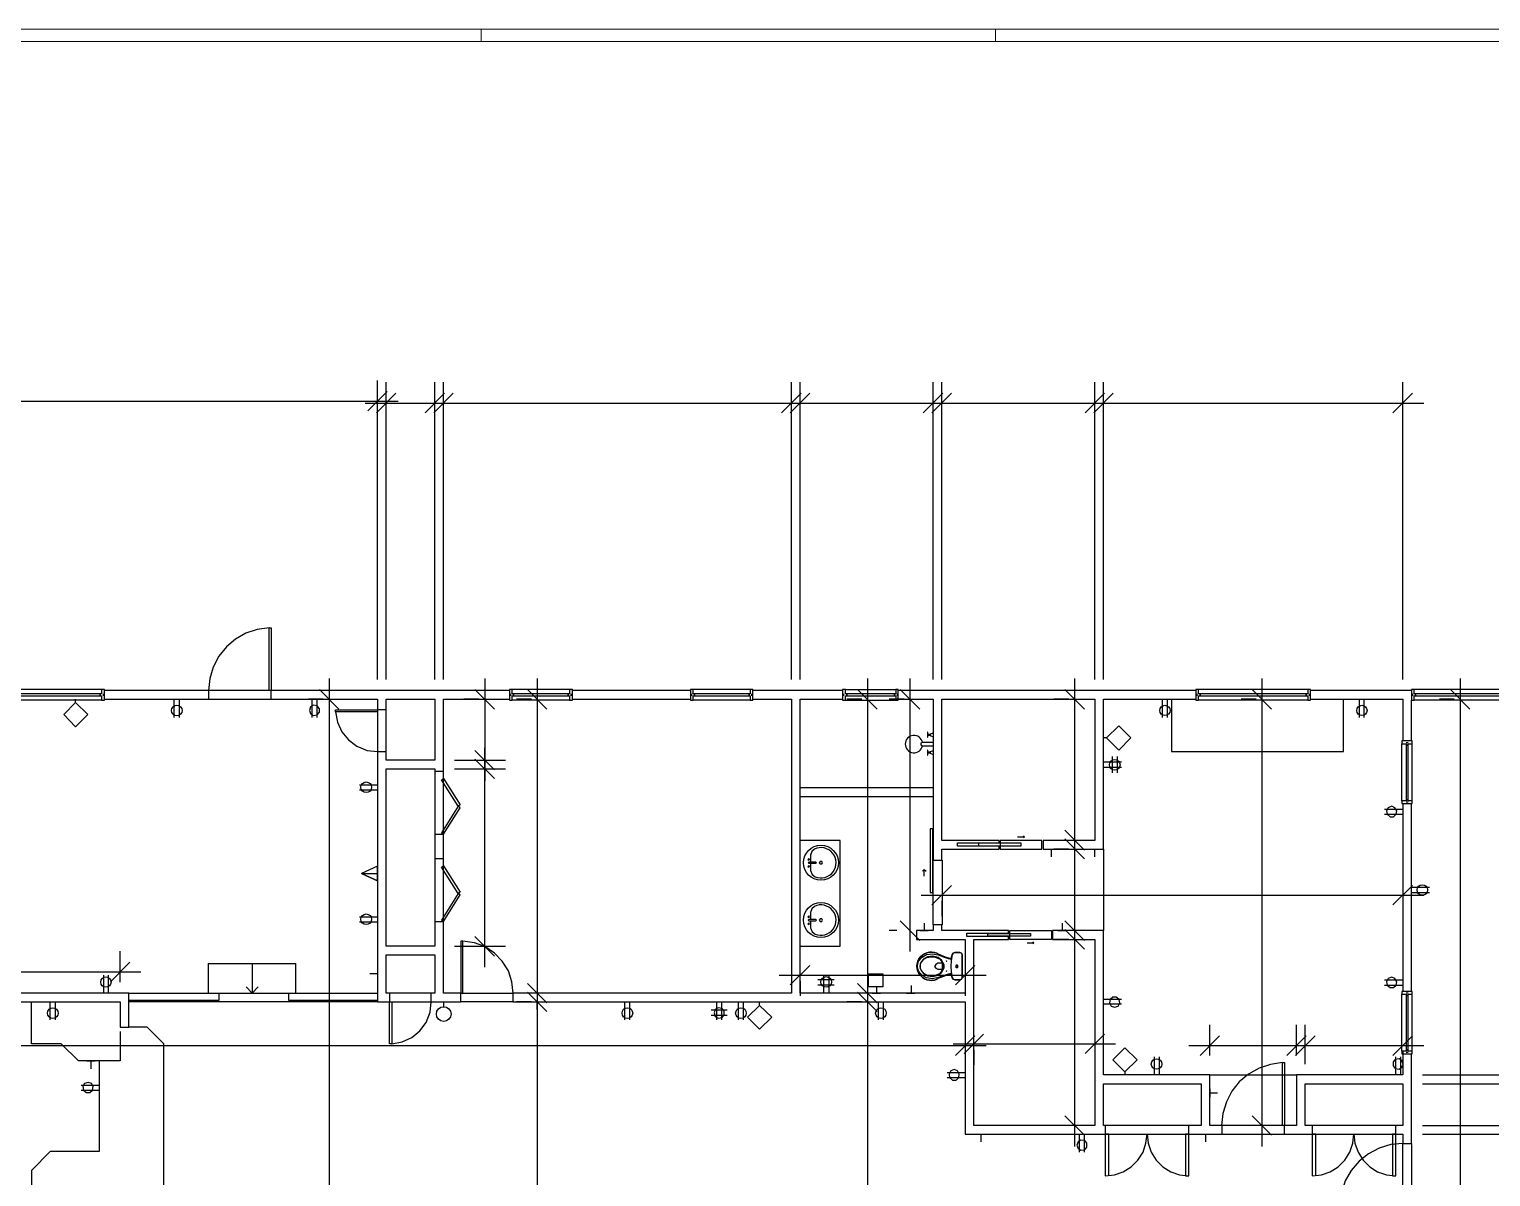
# Model space of a CAD drawing. Header units: inches. Extents: x -625442 to 34963, y -27993 to 66986.
# Drawn here: x 2375 to 3199, y 6566 to 7212 of the extents above; entities that cross this region are included whole.
import ezdxf

# ---------------------------------------------------------------- set-up
doc = ezdxf.new("R2010")
doc.units = ezdxf.units.IN
doc.header["$LTSCALE"] = 0.5
doc.header["$MEASUREMENT"] = 0
doc.layers.add('P-PATTERN', color=147, linetype='Continuous')

msp = doc.modelspace()

# ---------------------------------------------------------------- linework, layer by layer
at = {"layer": 'P-PATTERN', "color": 7, "lineweight": 9}
for points in [[(1754.59638, 7212.40315), (1754.59638, 5986.51567), (3613.383, 5986.51567), (3613.383, 7212.40315)], [(1761.24818, 7205.55571), (1761.24818, 5993.36311), (3498.93293, 5993.36311), (3498.93293, 7205.55571)]]:
    msp.add_lwpolyline(points, close=True, dxfattribs=at)
for points in [[(2630.09055, 7212.40315), (2630.09055, 7205.55571)], [(2919.63946, 7212.40315), (2919.63946, 7205.55571)]]:
    msp.add_lwpolyline(points, dxfattribs=at)
at = {"layer": 'P-PATTERN', "color": 7, "lineweight": 25}
for points in [[(2571.59385, 6846.16291), (2571.59385, 7014.60994)], [(2576.48488, 6846.16291), (2576.48488, 7013.63174)], [(2603.87464, 6846.16291), (2603.87464, 7013.63174)], [(2608.76567, 6846.16291), (2608.76567, 7013.63174)], [(2804.79811, 6846.16291), (2804.79811, 7013.63174)], [(2809.68913, 6846.16291), (2809.68913, 7013.63174)], [(2884.6197, 6846.16291), (2884.6197, 7013.63174)], [(2889.51073, 6846.16291), (2889.51073, 7013.63174)], [(2975.59283, 6846.16291), (2975.59283, 7013.63174)], [(2980.48386, 6846.16291), (2980.48386, 7013.63174)], [(3149.12654, 6846.16291), (3149.12654, 7013.63174)], [(2566.1159, 6997.39352), (2577.0718, 7008.34943)], [(2581.96283, 7007.37122), (2571.00692, 6996.41532)], [(2598.39669, 6996.41532), (2609.35259, 7007.37122)], [(2614.24362, 7007.37122), (2603.28771, 6996.41532)], [(2799.12451, 6996.41532), (2810.27606, 7007.37122)], [(2815.16709, 7007.37122), (2804.01554, 6996.41532)], [(2878.9461, 6996.41532), (2890.09765, 7007.37122)], [(2894.98868, 7007.37122), (2883.83713, 6996.41532)], [(2970.11488, 6996.41532), (2981.07079, 7007.37122)], [(2985.96182, 7007.37122), (2975.00591, 6996.41532)], [(3143.45295, 6996.41532), (3154.60449, 7007.37122)], [(2282.63186, 7002.87148), (2583.33232, 7002.87148)], [(2564.74641, 7001.89327), (2615.61311, 7001.89327)], [(2597.0272, 7001.89327), (2816.53657, 7001.89327)], [(2797.75502, 7001.89327), (2896.35817, 7001.89327)], [(2877.77226, 7001.89327), (2987.3313, 7001.89327)], [(2968.74539, 7001.89327), (3160.86501, 7001.89327)], [(2510.55381, 6875.31344), (2503.90201, 6874.33524), (2497.44585, 6872.18318), (2491.57662, 6868.85728), (2486.48995, 6864.55318), (2482.18584, 6859.27087), (2479.05558, 6853.20599), (2477.09917, 6846.74983), (2476.51225, 6839.90239), (2417.8199, 6839.90239)], [(2416.25477, 6840.48932), (2416.25477, 6838.14162), (2415.47221, 6838.14162), (2415.47221, 6836.96778), (2416.25477, 6836.96778), (2416.25477, 6834.62008), (2417.8199, 6834.62008), (2417.8199, 6840.48932), (2416.25477, 6840.48932), (2348.75857, 6840.48932)], [(2549.87768, 6829.53341), (2538.92177, 6840.48932)], [(2544.39973, 6846.74983), (2544.39973, 6477.37933)], [(2637.52492, 6829.53341), (2626.37337, 6840.48932)], [(2632.04696, 6846.74983), (2632.04696, 6789.03569)], [(2679.78341, 6840.48932), (2679.78341, 6838.14162), (2679.00084, 6838.14162), (2679.00084, 6836.96778), (2679.78341, 6836.96778), (2679.78341, 6834.62008), (2681.34854, 6834.62008), (2681.34854, 6840.48932), (2679.78341, 6840.48932), (2647.50262, 6840.48932)], [(2667.06673, 6829.53341), (2656.11083, 6840.48932)], [(2661.58878, 6846.74983), (2661.58878, 6657.76048)], [(2781.51681, 6840.48932), (2781.51681, 6838.14162), (2780.92988, 6838.14162), (2780.92988, 6836.96778), (2781.51681, 6836.96778), (2781.51681, 6834.62008), (2783.08194, 6834.62008), (2783.08194, 6840.48932), (2781.51681, 6840.48932), (2749.43166, 6840.48932)], [(2835.12248, 6834.62008), (2835.12248, 6836.96778), (2835.90505, 6836.96778), (2835.90505, 6838.14162), (2835.12248, 6838.14162), (2835.12248, 6840.48932), (2833.55736, 6840.48932), (2833.55736, 6834.62008), (2835.12248, 6834.62008), (2863.49045, 6834.62008)], [(2835.12248, 6840.48932), (2863.49045, 6840.48932)], [(2853.12147, 6829.53341), (2841.96992, 6840.48932)], [(2847.64352, 6846.74983), (2847.64352, 6657.76048)], [(2876.98969, 6829.53341), (2866.03379, 6840.48932)], [(2871.51174, 6846.74983), (2871.51174, 6692.97588)], [(2969.7236, 6829.53341), (2958.76769, 6840.48932)], [(2964.24565, 6846.74983), (2964.24565, 6743.84259)], [(3095.52086, 6840.48932), (3095.52086, 6838.14162), (3094.7383, 6838.14162), (3094.7383, 6836.96778), (3095.52086, 6836.96778), (3095.52086, 6834.62008), (3097.08599, 6834.62008), (3097.08599, 6840.48932), (3095.52086, 6840.48932), (3034.08954, 6840.48932)], [(3075.17418, 6829.53341), (3064.21828, 6840.48932)], [(3069.69623, 6846.74983), (3069.69623, 6583.2212)], [(3253.79456, 6839.90239), (3253.79456, 6840.48932), (3252.22943, 6840.48932), (3155.38706, 6840.48932)], [(3186.88528, 6829.53341), (3175.92938, 6840.48932)], [(3181.40733, 6846.74983), (3181.40733, 6532.3545)], [(2416.25477, 6834.62008), (2348.75857, 6834.62008)], [(2401.58168, 6833.25059), (2401.58168, 6835.01136)], [(2417.03733, 6838.14162), (2417.03733, 6836.96778)], [(2417.8199, 6835.01136), (2476.51225, 6835.01136)], [(2457.14377, 6824.83802), (2457.14377, 6835.01136)], [(2460.07839, 6824.83802), (2460.07839, 6835.01136)], [(2645.93749, 6839.90239), (2511.72765, 6839.90239)], [(2511.72765, 6835.01136), (2571.59385, 6835.01136), (2571.59385, 6829.14213)], [(2541.07383, 6835.01136), (2532.66126, 6835.01136)], [(2534.81331, 6824.83802), (2534.81331, 6835.01136)], [(2537.55229, 6824.83802), (2537.55229, 6835.01136)], [(2576.48488, 6829.14213), (2576.48488, 6835.01136), (2603.87464, 6835.01136), (2603.87464, 6800.77416), (2576.48488, 6800.77416), (2576.48488, 6805.66519)], [(2608.76567, 6794.318), (2608.76567, 6835.01136), (2645.93749, 6835.01136)], [(2628.72107, 6835.01136), (2620.3085, 6835.01136)], [(2646.72005, 6836.96778), (2646.72005, 6838.14162)], [(2679.78341, 6834.62008), (2647.50262, 6834.62008)], [(2783.08194, 6835.01136), (2804.79811, 6835.01136), (2804.79811, 6669.49895), (2647.8939, 6669.49895)], [(2658.26288, 6835.01136), (2649.85031, 6835.01136)], [(2680.56597, 6838.14162), (2680.56597, 6836.96778)], [(2747.86653, 6839.90239), (2681.34854, 6839.90239)], [(2681.34854, 6835.01136), (2747.86653, 6835.01136)], [(2748.64909, 6836.96778), (2748.64909, 6838.14162)], [(2781.51681, 6834.62008), (2749.43166, 6834.62008)], [(2782.29937, 6838.14162), (2782.29937, 6836.96778)], [(2833.55736, 6839.90239), (2783.08194, 6839.90239)], [(2884.6197, 6708.04025), (2884.6197, 6704.71435), (2875.22892, 6704.71435), (2875.22892, 6699.82333), (2902.61868, 6699.82333), (2902.61868, 6669.49895), (2809.68913, 6669.49895), (2809.68913, 6835.01136), (2833.55736, 6835.01136)], [(2834.33992, 6836.96778), (2834.33992, 6838.14162)], [(2844.31762, 6835.01136), (2835.90505, 6835.01136)], [(2868.18584, 6835.01136), (2859.77327, 6835.01136)], [(2864.27302, 6838.14162), (2864.27302, 6836.96778)], [(3032.52441, 6839.90239), (2864.85994, 6839.90239)], [(2864.85994, 6835.01136), (2884.6197, 6835.01136), (2884.6197, 6744.42951)], [(2889.51073, 6744.42951), (2889.51073, 6750.69003), (2921.79152, 6750.69003), (2921.79152, 6752.25515), (2898.31458, 6752.25515), (2898.31458, 6754.21157), (2921.79152, 6754.21157), (2921.79152, 6755.58105), (2889.51073, 6755.58105), (2889.51073, 6835.01136), (2975.59283, 6835.01136), (2975.59283, 6755.58105), (2946.4423, 6755.58105), (2946.4423, 6750.69003), (2980.48386, 6750.69003), (2980.48386, 6835.01136), (3032.52441, 6835.01136)], [(2960.91975, 6835.01136), (2952.50718, 6835.01136)], [(3013.74286, 6824.83802), (3013.74286, 6835.01136)], [(3016.48184, 6824.83802), (3016.48184, 6835.01136)], [(3018.82953, 6835.01136), (3018.82953, 6805.66519), (3115.6719, 6805.66519), (3115.6719, 6835.01136)], [(3033.30697, 6836.96778), (3033.30697, 6838.14162)], [(3095.52086, 6834.62008), (3034.08954, 6834.62008)], [(3066.56597, 6835.01136), (3057.95776, 6835.01136)], [(3096.30343, 6838.14162), (3096.30343, 6836.96778)], [(3154.01757, 6839.90239), (3097.08599, 6839.90239)], [(3097.08599, 6835.01136), (3149.12654, 6835.01136), (3149.12654, 6811.53443)], [(3124.67139, 6824.83802), (3124.67139, 6835.01136)], [(3127.41037, 6824.83802), (3127.41037, 6835.01136)], [(3154.01757, 6811.53443), (3154.01757, 6834.62008)], [(3154.80013, 6836.96778), (3154.80013, 6838.14162)], [(3252.22943, 6834.62008), (3155.38706, 6834.62008)], [(3178.08143, 6835.01136), (3169.66886, 6835.01136)], [(2547.92127, 6827.96828), (2549.09511, 6822.09905), (2551.44281, 6816.6211), (2555.35563, 6812.12135), (2560.05102, 6808.59981), (2565.72461, 6806.25211), (2571.59385, 6805.66519), (2571.59385, 6664.60792), (2578.44129, 6664.60792)], [(2884.6197, 6816.03417), (2882.85893, 6815.44725), (2882.85893, 6815.05597), (2882.85893, 6814.66468), (2884.6197, 6813.88212)], [(2632.04696, 6684.17203), (2632.04696, 6807.6216)], [(2884.6197, 6810.75186), (2878.55482, 6810.75186), (2877.57662, 6810.36058), (2877.57662, 6809.38237), (2878.55482, 6808.79545), (2884.6197, 6808.79545)], [(2881.2938, 6815.05597), (2881.48944, 6815.05597), (2881.2938, 6815.05597)], [(2881.48944, 6814.66468), (2881.68508, 6814.66468), (2881.68508, 6815.05597), (2881.68508, 6815.25161), (2881.48944, 6815.25161)], [(2882.85893, 6815.25161), (2881.68508, 6815.25161)], [(2881.68508, 6814.86032), (2882.85893, 6814.86032)], [(2982.24463, 6813.2952), (2980.48386, 6813.2952)], [(3154.40885, 6777.88415), (3152.06116, 6777.88415), (3152.06116, 6778.47107), (3150.88731, 6778.47107), (3150.88731, 6777.88415), (3148.53962, 6777.88415), (3148.53962, 6776.31902), (3154.40885, 6776.31902), (3154.40885, 6777.88415), (3154.40885, 6809.9693)], [(3148.53962, 6777.88415), (3148.53962, 6809.9693)], [(3150.88731, 6810.75186), (3152.06116, 6810.75186)], [(2615.02618, 6800.77416), (2643.78543, 6800.77416)], [(2626.37337, 6806.25211), (2637.52492, 6795.29621)], [(2637.52492, 6790.40518), (2626.37337, 6801.36108)], [(2881.2938, 6805.07827), (2881.48944, 6805.07827), (2881.2938, 6805.07827)], [(2881.48944, 6804.68698), (2881.68508, 6804.68698), (2881.68508, 6805.07827), (2881.68508, 6805.27391), (2881.48944, 6805.27391)], [(2882.85893, 6805.27391), (2881.68508, 6805.27391), (2881.68508, 6805.07827)], [(2881.68508, 6804.88263), (2882.85893, 6804.88263)], [(2884.6197, 6806.05647), (2882.85893, 6805.46955), (2882.85893, 6805.07827), (2882.85893, 6804.68698), (2884.6197, 6803.90442)], [(2990.6572, 6799.60031), (2980.48386, 6799.60031)], [(2985.37489, 6802.73057), (2985.37489, 6793.53544)], [(2988.11387, 6802.73057), (2988.11387, 6793.53544)], [(2603.87464, 6709.80102), (2603.87464, 6695.9105), (2576.48488, 6695.9105), (2576.48488, 6795.88313), (2603.87464, 6795.88313), (2603.87464, 6794.318)], [(2615.02618, 6795.88313), (2643.78543, 6795.88313)], [(2990.6572, 6796.6657), (2980.48386, 6796.6657)], [(2561.42051, 6786.88364), (2571.59385, 6786.88364)], [(2561.42051, 6783.94902), (2571.59385, 6783.94902)], [(2884.6197, 6785.12287), (2809.68913, 6785.12287)], [(2809.68913, 6780.23184), (2885.01098, 6780.23184)], [(3149.12654, 6776.31902), (3149.12654, 6670.47715)], [(3152.06116, 6777.10158), (3150.88731, 6777.10158)], [(3154.01757, 6670.47715), (3154.01757, 6776.31902)], [(3138.75756, 6773.18876), (3149.12654, 6773.18876)], [(3138.75756, 6770.25414), (3149.12654, 6770.25414)], [(2603.87464, 6759.1026), (2603.87464, 6745.21207)], [(2608.76567, 6745.21207), (2608.76567, 6759.1026)], [(2958.76769, 6761.25465), (2969.7236, 6750.1031)], [(2964.24565, 6762.62414), (2964.24565, 6692.97588)], [(2809.68913, 6695.9105), (2832.18787, 6695.9105), (2832.18787, 6755.58105), (2809.68913, 6755.58105)], [(2932.1605, 6757.53747), (2936.07332, 6757.53747)], [(2935.4864, 6758.12439), (2936.07332, 6757.53747), (2935.4864, 6756.95054)], [(2948.59435, 6750.69003), (2953.28974, 6750.69003)], [(2951.13769, 6746.38592), (2951.13769, 6750.69003)], [(2960.91975, 6755.58105), (2952.50718, 6755.58105)], [(2960.91975, 6750.69003), (2952.50718, 6750.69003)], [(2969.7236, 6745.21207), (2958.76769, 6756.36362)], [(2973.0495, 6750.69003), (2977.94053, 6750.69003)], [(2975.59283, 6746.38592), (2975.59283, 6750.69003)], [(2980.48386, 6750.69003), (2980.48386, 6704.71435)], [(2878.55482, 6738.16899), (2879.53303, 6739.1472), (2880.70687, 6738.16899)], [(2879.53303, 6735.43002), (2879.53303, 6739.1472)], [(2294.37033, 6555.83143), (2294.37033, 6664.60792), (2426.62375, 6664.60792), (2426.62375, 6650.32611), (2431.51478, 6650.32611), (2431.51478, 6669.49895), (2294.37033, 6669.49895), (2294.37033, 6727.80001)], [(2894.98868, 6730.1477), (2883.83713, 6719.1918)], [(3143.45295, 6719.1918), (3154.60449, 6730.1477)], [(3164.19091, 6728.97386), (3154.01757, 6728.97386)], [(3164.19091, 6726.03924), (3154.01757, 6726.03924)], [(2877.77226, 6724.66975), (3160.86501, 6724.66975)], [(2889.51073, 6721.53949), (2889.51073, 6712.93128)], [(3149.12654, 6721.53949), (3149.12654, 6712.93128)], [(2561.42051, 6712.54), (2571.59385, 6712.54)], [(2561.42051, 6709.60538), (2571.59385, 6709.60538)], [(2618.54773, 6669.49895), (2608.76567, 6669.49895), (2608.76567, 6709.80102)], [(2866.03379, 6710.19231), (2876.98969, 6699.2364)], [(2879.53303, 6709.01846), (2879.53303, 6704.71435)], [(2957.20257, 6709.01846), (2957.20257, 6704.71435)], [(2958.76769, 6710.19231), (2969.7236, 6699.2364)], [(2964.24565, 6711.56179), (2964.24565, 6583.2212)], [(2626.37337, 6701.38845), (2637.52492, 6690.43255)], [(2864.07738, 6704.71435), (2859.77327, 6704.71435)], [(2876.98969, 6704.71435), (2881.68508, 6704.71435)], [(3047.1975, 6594.95967), (3040.35006, 6594.95967), (3040.35006, 6623.52327), (2980.48386, 6623.52327), (2980.48386, 6704.71435), (2951.72461, 6704.71435), (2951.72461, 6699.82333), (2975.59283, 6699.82333), (2975.59283, 6594.95967), (2907.50971, 6594.95967), (2907.50971, 6699.82333), (2927.07383, 6699.82333), (2927.07383, 6701.38845), (2903.59689, 6701.38845), (2903.59689, 6703.34487), (2927.07383, 6703.34487), (2927.07383, 6704.71435), (2889.51073, 6704.71435), (2889.51073, 6708.04025)], [(2960.91975, 6704.71435), (2952.50718, 6704.71435)], [(2954.65923, 6704.71435), (2959.35462, 6704.71435)], [(2969.7236, 6694.34537), (2958.76769, 6705.30128)], [(2426.62375, 6675.75946), (2426.62375, 6693.17153)], [(2615.02618, 6695.9105), (2643.78543, 6695.9105)], [(2648.08954, 6669.49895), (2647.30697, 6675.9551), (2645.35056, 6682.01998), (2641.82902, 6687.49793), (2637.52492, 6691.99768), (2632.04696, 6695.71486), (2626.17773, 6697.86691), (2619.72157, 6698.84512)], [(2894.98868, 6688.86742), (2892.64098, 6689.45434), (2890.48893, 6690.23691), (2892.64098, 6689.45434), (2894.98868, 6688.86742), (2894.98868, 6689.84563), (2895.18432, 6691.01947), (2895.77124, 6691.99768), (2896.74945, 6692.38896), (2895.77124, 6691.99768), (2895.18432, 6691.01947), (2894.79304, 6687.88921), (2894.5974, 6684.56332), (2894.79304, 6681.43306), (2895.18432, 6678.3028), (2895.77124, 6677.32459), (2896.74945, 6676.93331), (2895.77124, 6677.32459), (2895.18432, 6678.3028), (2894.98868, 6679.47664), (2894.98868, 6680.45485), (2892.64098, 6679.86793), (2890.48893, 6679.08536), (2892.64098, 6679.86793), (2894.98868, 6680.45485)], [(2896.74945, 6692.38896), (2899.68407, 6692.38896), (2896.74945, 6692.38896)], [(2937.44281, 6697.86691), (2941.35563, 6697.86691)], [(2940.76871, 6697.27999), (2941.35563, 6697.86691), (2940.76871, 6698.45384)], [(2960.91975, 6699.82333), (2952.50718, 6699.82333)], [(2421.1458, 6675.9551), (2432.1017, 6686.91101)], [(2476.51225, 6669.49895), (2476.51225, 6686.12844), (2525.42254, 6686.12844), (2525.42254, 6669.49895)], [(2500.96739, 6686.12844), (2500.96739, 6669.49895), (2504.48893, 6673.02049)], [(2578.44129, 6669.49895), (2576.48488, 6669.49895), (2576.48488, 6691.01947), (2603.87464, 6691.01947), (2603.87464, 6669.49895), (2601.91823, 6669.49895)], [(2815.16709, 6685.15024), (2804.01554, 6674.19433)], [(2894.79304, 6680.65049), (2893.03227, 6680.25921), (2891.2715, 6679.67229), (2887.35867, 6678.3028), (2884.22841, 6677.52023), (2880.90251, 6678.10716), (2878.35918, 6679.47664), (2876.40277, 6681.82434), (2876.01149, 6683.19383), (2875.81584, 6684.56332), (2876.01149, 6686.12844), (2876.40277, 6687.49793), (2878.35918, 6689.84563), (2880.90251, 6691.21511), (2884.22841, 6691.6064), (2887.35867, 6691.01947), (2891.2715, 6689.64999), (2893.03227, 6689.06306), (2894.79304, 6688.67178)], [(2887.9456, 6691.21511), (2890.48893, 6690.23691), (2887.9456, 6691.21511)], [(2889.90201, 6686.32409), (2889.90201, 6686.32409)], [(2897.14073, 6674.19433), (2908.09664, 6685.15024)], [(2900.85791, 6691.21511), (2900.85791, 6678.10716), (2900.85791, 6691.21511)], [(2282.63186, 6681.43306), (2438.36222, 6681.43306)], [(2417.23298, 6679.67229), (2417.23298, 6669.49895)], [(2419.97195, 6679.67229), (2419.97195, 6669.49895)], [(2567.28974, 6680.65049), (2571.59385, 6680.65049)], [(2571.59385, 6683.19383), (2571.59385, 6678.49844)], [(2661.58878, 6676.34639), (2661.58878, 6479.33574)], [(2797.75502, 6679.67229), (2914.35715, 6679.67229)], [(2809.68913, 6676.34639), (2809.68913, 6667.93382)], [(2819.66683, 6677.12895), (2828.86197, 6677.12895)], [(2822.79709, 6679.67229), (2822.79709, 6669.49895)], [(2825.73171, 6679.67229), (2825.73171, 6669.49895)], [(2847.64352, 6676.34639), (2847.64352, 6360.97284)], [(2887.9456, 6678.10716), (2890.48893, 6679.08536), (2887.9456, 6678.10716)], [(2889.90201, 6682.99819), (2889.90201, 6682.99819)], [(2899.68407, 6676.93331), (2896.74945, 6676.93331), (2899.68407, 6676.93331)], [(2902.61868, 6676.34639), (2902.61868, 6667.93382)], [(3138.75756, 6676.93331), (3149.12654, 6676.93331)], [(2431.51478, 6665.58612), (2482.38148, 6665.58612), (2482.38148, 6669.49895)], [(2431.51478, 6669.49895), (2571.59385, 6669.49895)], [(2500.96739, 6669.49895), (2497.64149, 6673.02049)], [(2521.50971, 6669.49895), (2521.50971, 6665.58612), (2571.59385, 6665.58612)], [(2658.26288, 6669.49895), (2649.85031, 6669.49895)], [(2656.11083, 6674.9769), (2667.06673, 6664.02099)], [(2667.06673, 6659.12996), (2656.11083, 6670.08587)], [(2819.66683, 6674.19433), (2828.86197, 6674.19433)], [(2844.31762, 6669.49895), (2835.90505, 6669.49895)], [(2841.96992, 6674.9769), (2853.12147, 6664.02099)], [(2853.12147, 6659.12996), (2841.96992, 6670.08587)], [(2850.18685, 6669.49895), (2854.88224, 6669.49895)], [(2852.73019, 6673.02049), (2852.73019, 6669.49895)], [(2869.55533, 6669.49895), (2874.25072, 6669.49895)], [(2872.09866, 6673.80305), (2872.09866, 6669.49895)], [(3138.75756, 6673.99869), (3149.12654, 6673.99869)], [(3154.40885, 6636.82687), (3152.06116, 6636.82687), (3152.06116, 6637.4138), (3150.88731, 6637.4138), (3150.88731, 6636.82687), (3148.53962, 6636.82687), (3148.53962, 6635.26174), (3154.40885, 6635.26174), (3154.40885, 6636.82687), (3154.40885, 6668.91202)], [(3148.53962, 6636.82687), (3148.53962, 6668.91202)], [(3150.88731, 6669.69459), (3152.06116, 6669.69459)], [(2426.62375, 6647.97842), (2426.62375, 6631.34892), (2403.14681, 6631.34892), (2393.36476, 6640.93534), (2376.73526, 6640.93534), (2376.73526, 6664.60792)], [(2387.29988, 6654.43458), (2387.29988, 6664.60792)], [(2390.2345, 6654.43458), (2390.2345, 6664.60792)], [(2571.59385, 6664.60792), (2431.51478, 6664.60792)], [(2579.61514, 6640.93534), (2585.48437, 6642.10918), (2590.96232, 6644.45688), (2595.46207, 6648.3697), (2598.98361, 6653.06509), (2601.3313, 6658.73868), (2601.91823, 6664.60792), (2618.54773, 6664.60792)], [(2606.41797, 6664.60792), (2611.11336, 6664.60792)], [(2608.96131, 6661.86894), (2608.96131, 6664.60792)], [(2647.8939, 6664.60792), (2902.61868, 6664.60792), (2902.61868, 6590.06864), (2981.46207, 6590.06864)], [(2658.26288, 6664.60792), (2649.85031, 6664.60792)], [(2659.04544, 6664.60792), (2663.74083, 6664.60792)], [(2661.58878, 6660.30381), (2661.58878, 6664.60792)], [(2710.89035, 6654.43458), (2710.89035, 6664.60792)], [(2713.82497, 6654.43458), (2713.82497, 6664.60792)], [(2768.60449, 6659.91253), (2759.605, 6659.91253)], [(2762.73526, 6654.43458), (2762.73526, 6664.60792)], [(2765.47423, 6654.43458), (2765.47423, 6664.60792)], [(2774.86501, 6654.43458), (2774.86501, 6664.60792)], [(2777.79963, 6654.43458), (2777.79963, 6664.60792)], [(2786.79912, 6662.65151), (2786.79912, 6664.60792)], [(2844.31762, 6664.60792), (2835.90505, 6664.60792)], [(2853.70839, 6654.43458), (2853.70839, 6664.60792)], [(2856.64301, 6654.43458), (2856.64301, 6664.60792)], [(2990.6572, 6665.97741), (2980.48386, 6665.97741)], [(2990.6572, 6663.23843), (2980.48386, 6663.23843)], [(2768.60449, 6656.97791), (2759.605, 6656.97791)], [(3040.35006, 6634.47918), (3040.35006, 6651.6956)], [(3089.26035, 6634.47918), (3089.26035, 6651.6956)], [(3094.15137, 6629.58815), (3094.15137, 6651.6956)], [(2414.88528, 6631.34892), (2414.88528, 6580.28658), (2387.29988, 6580.28658), (2376.73526, 6569.72196), (2376.73526, 6558.96169), (2386.32167, 6549.17964), (2442.27504, 6549.17964), (2451.27454, 6558.17913), (2451.27454, 6640.93534), (2441.88376, 6650.32611), (2431.51478, 6650.32611)], [(2897.14073, 6634.47918), (2908.09664, 6645.43508)], [(2912.98766, 6646.41329), (2902.03176, 6635.45738)], [(2970.11488, 6635.45738), (2981.07079, 6646.41329)], [(3045.82801, 6645.43508), (3034.8721, 6634.47918)], [(3083.78239, 6634.47918), (3094.7383, 6645.43508)], [(3099.62933, 6645.43508), (3088.67342, 6634.47918)], [(3143.45295, 6634.47918), (3154.60449, 6645.43508)], [(2282.63186, 6639.95713), (2914.35715, 6639.95713)], [(2895.77124, 6640.93534), (2987.3313, 6640.93534)], [(2902.61868, 6636.63123), (2902.61868, 6628.21866)], [(2907.50971, 6637.60944), (2907.50971, 6629.19687)], [(2975.59283, 6637.60944), (2975.59283, 6629.19687)], [(3028.61159, 6639.95713), (3100.99881, 6639.95713)], [(3082.41291, 6639.95713), (3160.86501, 6639.95713)], [(3149.12654, 6635.26174), (3149.12654, 6623.52327), (3089.26035, 6623.52327), (3089.26035, 6594.95967), (3082.41291, 6594.95967)], [(3149.12654, 6636.63123), (3149.12654, 6628.21866)], [(3152.06116, 6636.04431), (3150.88731, 6636.04431)], [(3154.01757, 6584.78633), (3154.01757, 6635.26174)], [(2407.8422, 6631.34892), (2412.53759, 6631.34892)], [(2410.38554, 6626.84917), (2410.38554, 6631.34892)], [(3009.04747, 6633.69661), (3009.04747, 6623.52327)], [(3011.78645, 6633.69661), (3011.78645, 6623.52327)], [(3081.23906, 6630.37071), (3074.58726, 6629.39251), (3068.1311, 6627.24046), (3062.26187, 6623.91456), (3056.97955, 6619.61045), (3052.87109, 6614.32814), (3049.74083, 6608.26326), (3047.78442, 6601.80711), (3047.00186, 6594.95967)], [(3145.01807, 6633.69661), (3145.01807, 6623.52327)], [(3147.75705, 6633.69661), (3147.75705, 6623.52327)], [(2892.44534, 6624.89276), (2902.61868, 6624.89276)], [(2892.44534, 6621.95815), (2902.61868, 6621.95815)], [(2981.46207, 6594.95967), (2980.48386, 6594.95967), (2980.48386, 6618.4366), (3035.45903, 6618.4366), (3035.45903, 6594.95967), (3028.61159, 6594.95967)], [(2992.61361, 6625.28404), (2992.61361, 6623.32763)], [(3040.35006, 6623.52327), (3089.26035, 6623.52327)], [(3098.0642, 6594.95967), (3094.15137, 6594.95967), (3094.15137, 6618.4366), (3149.12654, 6618.4366), (3149.12654, 6594.95967), (3145.21372, 6594.95967)], [(3160.08244, 6623.52327), (3360.61463, 6623.52327)], [(3160.08244, 6618.4366), (3360.61463, 6618.4366)], [(2404.71194, 6617.65404), (2414.88528, 6617.65404)], [(2404.71194, 6614.91506), (2414.88528, 6614.91506)], [(3040.35006, 6615.69763), (3040.35006, 6611.00224)], [(3044.65416, 6613.15429), (3040.35006, 6613.15429)], [(2960.91975, 6594.95967), (2952.50718, 6594.95967)], [(2958.76769, 6600.43762), (2969.7236, 6589.48171)], [(3066.56597, 6594.95967), (3057.95776, 6594.95967)], [(3064.21828, 6600.43762), (3075.17418, 6589.48171)], [(3160.08244, 6594.95967), (3360.61463, 6594.95967)], [(2909.07484, 6590.06864), (2913.77023, 6590.06864)], [(2911.61818, 6585.76453), (2911.61818, 6590.06864)], [(2966.98462, 6579.8953), (2966.98462, 6590.06864)], [(2969.7236, 6579.8953), (2969.7236, 6590.06864)], [(2983.41848, 6566.78734), (2983.41848, 6590.06864), (2981.46207, 6590.06864), (2981.46207, 6566.5917), (2986.74438, 6567.17862), (2991.63541, 6568.93939), (2996.13516, 6571.67837), (2999.85234, 6575.39555), (3002.78695, 6579.8953), (3004.35208, 6584.98197), (3005.13465, 6590.06864), (3005.72157, 6584.98197), (3007.2867, 6579.8953), (3010.22132, 6575.39555), (3013.9385, 6571.67837), (3018.43825, 6568.93939), (3023.32928, 6567.17862), (3028.61159, 6566.5917)], [(3028.61159, 6590.06864), (3047.1975, 6590.06864)], [(3035.65467, 6590.06864), (3040.35006, 6590.06864)], [(3038.198, 6585.76453), (3038.198, 6590.06864)], [(3082.41291, 6590.06864), (3098.0642, 6590.06864)], [(3100.02061, 6566.78734), (3100.02061, 6590.06864), (3098.0642, 6590.06864), (3098.0642, 6566.5917), (3103.34651, 6567.17862), (3108.23754, 6568.93939), (3112.73728, 6571.67837), (3116.45447, 6575.39555), (3119.19344, 6579.8953), (3120.95421, 6584.98197), (3121.54114, 6590.06864), (3122.12806, 6584.98197), (3123.88883, 6579.8953), (3126.82345, 6575.39555), (3130.54063, 6571.67837), (3134.84473, 6568.93939), (3139.9314, 6567.17862), (3145.21372, 6566.5917)], [(3145.21372, 6590.06864), (3149.12654, 6590.06864), (3149.12654, 6584.78633), (3142.2791, 6584.1994), (3135.82294, 6582.24299), (3129.75806, 6579.11273), (3124.47575, 6574.80863), (3119.97601, 6569.72196), (3116.65011, 6563.85272), (3114.6937, 6557.39656), (3113.71549, 6550.54912)], [(3160.08244, 6590.06864), (3360.61463, 6590.06864)]]:
    msp.add_lwpolyline(points, dxfattribs=at)
for points in [[(2510.55381, 6839.90239), (2510.55381, 6875.31344), (2511.72765, 6875.31344), (2511.72765, 6839.90239)], [(2647.50262, 6838.14162), (2647.50262, 6840.48932), (2645.93749, 6840.48932), (2645.93749, 6834.62008), (2647.50262, 6834.62008), (2647.50262, 6836.96778), (2648.28518, 6836.96778), (2648.28518, 6838.14162)], [(2749.43166, 6838.14162), (2749.43166, 6840.48932), (2747.86653, 6840.48932), (2747.86653, 6834.62008), (2749.43166, 6834.62008), (2749.43166, 6836.96778), (2750.21422, 6836.96778), (2750.21422, 6838.14162)], [(2863.49045, 6836.96778), (2863.49045, 6834.62008), (2864.85994, 6834.62008), (2864.85994, 6840.48932), (2863.49045, 6840.48932), (2863.49045, 6838.14162), (2862.70789, 6838.14162), (2862.70789, 6836.96778)], [(3034.08954, 6838.14162), (3034.08954, 6840.48932), (3032.52441, 6840.48932), (3032.52441, 6834.62008), (3034.08954, 6834.62008), (3034.08954, 6836.96778), (3034.8721, 6836.96778), (3034.8721, 6838.14162)], [(3155.38706, 6838.14162), (3155.38706, 6840.48932), (3154.01757, 6840.48932), (3154.01757, 6834.62008), (3155.38706, 6834.62008), (3155.38706, 6836.96778), (3156.16962, 6836.96778), (3156.16962, 6838.14162)], [(2415.47221, 6838.14162), (2349.54114, 6838.14162), (2349.54114, 6836.96778), (2415.47221, 6836.96778)], [(2401.58168, 6819.55571), (2394.92988, 6826.40315), (2401.58168, 6833.25059), (2408.42912, 6826.40315), (2401.58168, 6819.55571), (2394.92988, 6826.40315), (2401.58168, 6833.25059), (2408.42912, 6826.40315)], [(2511.72765, 6839.90239), (2476.51225, 6839.90239), (2476.51225, 6835.01136), (2511.72765, 6835.01136)], [(2679.00084, 6838.14162), (2648.28518, 6838.14162), (2648.28518, 6836.96778), (2679.00084, 6836.96778)], [(2780.92988, 6838.14162), (2750.21422, 6838.14162), (2750.21422, 6836.96778), (2780.92988, 6836.96778)], [(2835.90505, 6836.96778), (2862.70789, 6836.96778), (2862.70789, 6838.14162), (2835.90505, 6838.14162)], [(3094.7383, 6838.14162), (3034.8721, 6838.14162), (3034.8721, 6836.96778), (3094.7383, 6836.96778)], [(3251.44686, 6838.14162), (3156.16962, 6838.14162), (3156.16962, 6836.96778), (3251.44686, 6836.96778)], [(2533.24818, 6828.75085), (2533.8351, 6826.99008), (2535.59588, 6825.81623), (2537.55229, 6826.20751), (2538.92177, 6827.77264), (2538.92177, 6829.72905), (2537.55229, 6831.29418), (2535.59588, 6831.68546), (2533.8351, 6830.70726)], [(2571.59385, 6827.96828), (2547.92127, 6827.96828), (2547.92127, 6829.14213), (2571.59385, 6829.14213)], [(2571.59385, 6829.14213), (2571.59385, 6805.66519), (2576.48488, 6805.66519), (2576.48488, 6829.14213)], [(2881.2938, 6816.42545), (2881.2938, 6815.44725), (2881.48944, 6815.44725), (2881.48944, 6816.42545)], [(2989.09207, 6806.44775), (2995.93951, 6813.2952), (2989.09207, 6820.14264), (2982.24463, 6813.2952)], [(2995.93951, 6813.2952), (2989.09207, 6820.14264), (2982.24463, 6813.2952), (2989.09207, 6806.44775)], [(2881.48944, 6815.05597), (2881.48944, 6815.44725), (2881.2938, 6815.44725), (2881.2938, 6815.05597), (2881.2938, 6814.66468), (2881.48944, 6814.66468)], [(2881.48944, 6814.66468), (2881.2938, 6814.66468), (2881.2938, 6813.68648), (2881.48944, 6813.68648)], [(3152.06116, 6809.9693), (3154.40885, 6809.9693), (3154.40885, 6811.53443), (3148.53962, 6811.53443), (3148.53962, 6809.9693), (3150.88731, 6809.9693), (3150.88731, 6809.18673), (3152.06116, 6809.18673)], [(3152.06116, 6778.47107), (3152.06116, 6809.18673), (3150.88731, 6809.18673), (3150.88731, 6778.47107)], [(2881.2938, 6806.44775), (2881.2938, 6805.46955), (2881.48944, 6805.46955), (2881.48944, 6806.44775)], [(2881.48944, 6805.07827), (2881.48944, 6805.46955), (2881.2938, 6805.46955), (2881.2938, 6805.07827), (2881.2938, 6804.68698), (2881.48944, 6804.68698)], [(2881.48944, 6804.68698), (2881.2938, 6804.68698), (2881.2938, 6803.51314), (2881.48944, 6803.51314)], [(2603.87464, 6759.1026), (2608.76567, 6759.1026), (2608.76567, 6794.318), (2603.87464, 6794.318)], [(2618.15644, 6775.53645), (2616.9826, 6774.75389), (2607.59182, 6789.62262), (2608.76567, 6790.40518)], [(2618.15644, 6773.97132), (2616.9826, 6774.75389), (2607.59182, 6759.88516), (2608.76567, 6759.1026)], [(3142.86602, 6774.75389), (3140.90961, 6773.97132), (3139.9314, 6772.21055), (3140.32269, 6770.25414), (3141.88782, 6768.88465), (3143.84423, 6768.88465), (3145.40936, 6770.25414), (3145.80064, 6772.21055), (3144.62679, 6773.97132)], [(2882.85893, 6726.23488), (2884.42406, 6726.23488), (2884.42406, 6762.03721), (2882.85893, 6762.03721)], [(2934.11691, 6752.4508), (2934.11691, 6754.01593), (2910.05305, 6754.01593), (2910.05305, 6752.4508)], [(2945.85538, 6750.69003), (2945.85538, 6755.58105), (2922.37844, 6755.58105), (2922.37844, 6750.69003)], [(2603.87464, 6709.80102), (2608.76567, 6709.80102), (2608.76567, 6745.21207), (2603.87464, 6745.21207)], [(2814.58016, 6745.40771), (2813.99324, 6744.82079), (2814.58016, 6744.42951), (2814.97145, 6744.82079)], [(2818.49299, 6743.25566), (2814.58016, 6743.25566), (2814.18888, 6742.86438), (2814.58016, 6742.66874), (2818.49299, 6742.66874), (2818.88427, 6742.86438)], [(2822.21017, 6742.86438), (2821.81889, 6743.64694), (2820.84068, 6743.64694), (2820.4494, 6742.86438), (2820.84068, 6742.27746), (2821.81889, 6742.27746)], [(2889.70637, 6708.04025), (2884.6197, 6708.04025), (2884.6197, 6744.42951), (2889.70637, 6744.42951)], [(2571.59385, 6741.10361), (2562.59435, 6736.99514), (2571.59385, 6732.69104)], [(2571.59385, 6736.99514), (2571.59385, 6732.69104), (2562.59435, 6736.99514), (2571.59385, 6736.99514), (2571.59385, 6741.10361), (2562.59435, 6736.99514)], [(2618.15644, 6726.43052), (2616.9826, 6725.64796), (2607.59182, 6740.51669), (2608.76567, 6741.29925)], [(2814.58016, 6741.49489), (2813.99324, 6740.90797), (2814.58016, 6740.51669), (2814.97145, 6740.90797)], [(2618.15644, 6724.86539), (2616.9826, 6725.64796), (2607.59182, 6710.58359), (2608.76567, 6709.80102)], [(2814.58016, 6713.12692), (2813.99324, 6712.54), (2814.58016, 6712.14872), (2814.97145, 6712.54)], [(2814.58016, 6709.2141), (2813.99324, 6708.62718), (2814.58016, 6708.23589), (2814.97145, 6708.62718)], [(2818.49299, 6710.97487), (2814.58016, 6710.97487), (2814.18888, 6710.58359), (2814.58016, 6710.19231), (2818.49299, 6710.19231), (2818.88427, 6710.58359)], [(2822.21017, 6710.58359), (2821.81889, 6711.36615), (2820.84068, 6711.36615), (2820.4494, 6710.58359), (2820.84068, 6709.80102), (2821.81889, 6709.80102)], [(2939.39922, 6703.14922), (2939.39922, 6701.5841), (2915.33536, 6701.5841), (2915.33536, 6703.14922)], [(2951.13769, 6704.71435), (2951.13769, 6699.82333), (2927.66075, 6699.82333), (2927.66075, 6704.71435)], [(2619.72157, 6669.49895), (2619.72157, 6698.84512), (2618.54773, 6698.84512), (2618.54773, 6669.49895)], [(2899.68407, 6692.38896), (2900.46663, 6691.99768), (2900.85791, 6691.21511), (2900.46663, 6691.99768)], [(2887.35867, 6689.64999), (2884.42406, 6690.43255), (2881.2938, 6690.04127), (2879.33739, 6688.86742), (2877.77226, 6687.10665), (2877.18533, 6685.9328), (2876.98969, 6684.56332), (2877.18533, 6683.38947), (2877.77226, 6682.21562), (2879.33739, 6680.45485), (2881.2938, 6679.281), (2884.42406, 6678.88972), (2887.35867, 6679.67229), (2889.31508, 6681.23742), (2890.48893, 6683.38947), (2890.68457, 6683.97639), (2890.68457, 6684.56332), (2890.68457, 6685.34588), (2890.48893, 6685.9328), (2889.31508, 6688.08486)], [(2885.40226, 6684.56332), (2885.98918, 6683.58511), (2887.16303, 6682.99819), (2889.90201, 6682.99819), (2889.90201, 6683.78075), (2889.90201, 6684.56332), (2889.90201, 6685.54152), (2889.90201, 6686.32409), (2890.09765, 6686.12844), (2890.09765, 6685.73716), (2890.29329, 6685.15024), (2890.29329, 6684.56332), (2890.29329, 6683.97639), (2890.09765, 6683.58511), (2889.31508, 6681.82434), (2888.14124, 6680.45485), (2885.79354, 6679.47664), (2883.44585, 6679.281), (2881.09816, 6679.67229), (2879.33739, 6680.65049), (2877.9679, 6682.21562), (2877.38097, 6683.38947), (2877.38097, 6684.56332), (2877.38097, 6685.9328), (2877.9679, 6686.91101), (2879.33739, 6688.67178), (2881.09816, 6689.64999), (2883.44585, 6690.04127), (2885.79354, 6689.84563), (2888.14124, 6688.86742), (2889.11944, 6687.69357), (2889.90201, 6686.32409), (2887.16303, 6686.32409), (2885.98918, 6685.73716)], [(2892.2497, 6687.49793), (2892.05406, 6687.69357), (2891.85842, 6687.49793), (2892.05406, 6687.30229)], [(2897.14073, 6684.56332), (2897.53201, 6683.97639), (2898.31458, 6683.97639), (2898.70586, 6684.56332), (2898.31458, 6685.34588), (2897.53201, 6685.34588)], [(2897.33637, 6684.56332), (2897.9233, 6683.97639), (2898.51022, 6684.56332), (2897.9233, 6685.15024)], [(2856.25173, 6680.45485), (2856.25173, 6673.02049), (2848.23044, 6673.02049), (2848.23044, 6680.45485)], [(2891.85842, 6681.82434), (2892.05406, 6681.6287), (2892.2497, 6681.82434), (2892.05406, 6682.01998)], [(2900.85791, 6678.10716), (2900.46663, 6677.32459), (2899.68407, 6676.93331), (2900.46663, 6677.32459)], [(3142.86602, 6678.49844), (3140.90961, 6677.71587), (3139.9314, 6675.9551), (3140.32269, 6673.99869), (3141.88782, 6672.6292), (3143.84423, 6672.6292), (3145.40936, 6673.99869), (3145.80064, 6675.9551), (3144.62679, 6677.71587)], [(2578.44129, 6664.60792), (2601.91823, 6664.60792), (2601.91823, 6669.49895), (2578.44129, 6669.49895)], [(2647.8939, 6669.49895), (2647.8939, 6664.60792), (2618.54773, 6664.60792), (2618.54773, 6669.49895)], [(3152.06116, 6668.91202), (3154.40885, 6668.91202), (3154.40885, 6670.47715), (3148.53962, 6670.47715), (3148.53962, 6668.91202), (3150.88731, 6668.91202), (3150.88731, 6668.12946), (3152.06116, 6668.12946)], [(3152.06116, 6637.4138), (3152.06116, 6668.12946), (3150.88731, 6668.12946), (3150.88731, 6637.4138)], [(2579.61514, 6664.60792), (2579.61514, 6640.93534), (2578.44129, 6640.93534), (2578.44129, 6664.60792)], [(2761.17013, 6658.3474), (2761.75705, 6656.39099), (2763.51782, 6655.41278), (2765.66987, 6655.80407), (2766.84372, 6657.36919), (2766.84372, 6659.32561), (2765.66987, 6660.89074), (2763.51782, 6661.28202), (2761.75705, 6660.30381)], [(2786.79912, 6649.15227), (2779.95168, 6655.99971), (2786.79912, 6662.65151), (2793.64656, 6655.99971), (2786.79912, 6649.15227), (2779.95168, 6655.99971), (2786.79912, 6662.65151), (2793.64656, 6655.99971)], [(2986.74438, 6661.6733), (2988.70079, 6662.26022), (2989.679, 6664.02099), (2989.28771, 6665.97741), (2987.72259, 6667.34689), (2985.76617, 6667.34689), (2984.20104, 6665.97741), (2983.80976, 6664.02099), (2984.78797, 6662.26022)], [(2999.46106, 6631.93584), (2992.61361, 6638.78328), (2985.76617, 6631.93584), (2992.61361, 6625.28404)], [(2992.61361, 6638.78328), (2985.76617, 6631.93584), (2992.61361, 6625.28404), (2999.46106, 6631.93584)], [(2896.35817, 6626.45789), (2894.5974, 6625.67533), (2893.61919, 6623.91456), (2893.81483, 6621.95815), (2895.37996, 6620.58866), (2897.53201, 6620.58866), (2899.09714, 6621.95815), (2899.29278, 6623.91456), (2898.31458, 6625.67533)], [(3081.23906, 6594.95967), (3081.23906, 6630.37071), (3082.41291, 6630.37071), (3082.41291, 6594.95967)], [(3149.32218, 6629.58815), (3148.53962, 6631.54456), (3146.97449, 6632.52277), (3144.82243, 6632.13149), (3143.64859, 6630.762), (3143.64859, 6628.60994), (3144.82243, 6627.04482), (3146.97449, 6626.65353), (3148.53962, 6627.82738)], [(2408.62477, 6619.21917), (2406.66835, 6618.63225), (2405.69015, 6616.87148), (2406.08143, 6614.91506), (2407.64656, 6613.54558), (2409.60297, 6613.54558), (2411.1681, 6614.91506), (2411.55938, 6616.87148), (2410.58118, 6618.63225)], [(2981.46207, 6594.95967), (2981.46207, 6590.06864), (3028.61159, 6590.06864), (3028.61159, 6594.95967)], [(3082.41291, 6594.95967), (3047.1975, 6594.95967), (3047.1975, 6590.06864), (3082.41291, 6590.06864)], [(3098.0642, 6594.95967), (3098.0642, 6590.06864), (3145.21372, 6590.06864), (3145.21372, 6594.95967)], [(2965.41949, 6583.80812), (2966.20206, 6582.04735), (2967.76719, 6581.06914), (2969.91924, 6581.26478), (2971.09309, 6582.82991), (2971.09309, 6584.98197), (2969.91924, 6586.5471), (2967.76719, 6586.74274), (2966.20206, 6585.76453)], [(3026.65518, 6590.06864), (3026.65518, 6566.5917), (3028.61159, 6566.5917), (3028.61159, 6590.06864)], [(3143.2573, 6590.06864), (3143.2573, 6566.5917), (3145.21372, 6566.5917), (3145.21372, 6590.06864)], [(3149.12654, 6584.78633), (3154.01757, 6584.78633), (3154.01757, 6549.37528), (3149.12654, 6549.37528)]]:
    msp.add_lwpolyline(points, close=True, dxfattribs=at)
for points in [[(2815.55837, 6742.66874), (2815.55837, 6738.56027), (2816.34093, 6736.40822), (2818.1017, 6735.03873, 1.529927729), (2817.71042, 6750.69003), (2816.14529, 6749.32054), (2815.55837, 6747.16848), (2815.55837, 6743.25566)], [(2815.55837, 6710.19231), (2815.55837, 6706.27948), (2816.34093, 6704.12743), (2818.1017, 6702.75794, 1.529927729), (2817.71042, 6718.40923), (2816.14529, 6717.03975), (2815.55837, 6714.88769), (2815.55837, 6710.97487)]]:
    msp.add_lwpolyline(points, format="xyb", dxfattribs=at)
msp.add_lwpolyline([(2887.9456, 6691.21511, 1.910539289), (2887.9456, 6678.10716, -1.910539289)], format="xyb", close=True, dxfattribs=at)
for centre, radius in [((2458.58357, 6828.6836), 3.00568), ((3015.09341, 6828.71929), 2.91586), ((3126.02195, 6828.71929), 2.91586), ((2986.81163, 6798.10549), 3.00568), ((2565.26608, 6785.44384), 3.00568), ((2821.35384, 6742.93815), 9.8561), ((3160.08981, 6727.62646), 2.95672), ((2821.35384, 6710.65736), 9.8561), ((2565.26608, 6711.1002), 3.00568), ((2418.6214, 6675.79102), 2.91586), ((2824.29191, 6675.82671), 3.00568), ((2388.73968, 6658.28015), 3.00568), ((2608.92853, 6657.75602), 4.14125), ((2712.33015, 6658.28015), 3.00568), ((2776.30481, 6658.28015), 3.00568), ((2855.14819, 6658.28015), 3.00568), ((3010.39487, 6629.59551), 2.95672)]:
    msp.add_circle(centre, radius, dxfattribs=at)
msp.add_arc((2873.75835, 6809.80075), 4.88986, 11.21591321, 348.16261267, dxfattribs=at)

doc.saveas('drawing.dxf')
